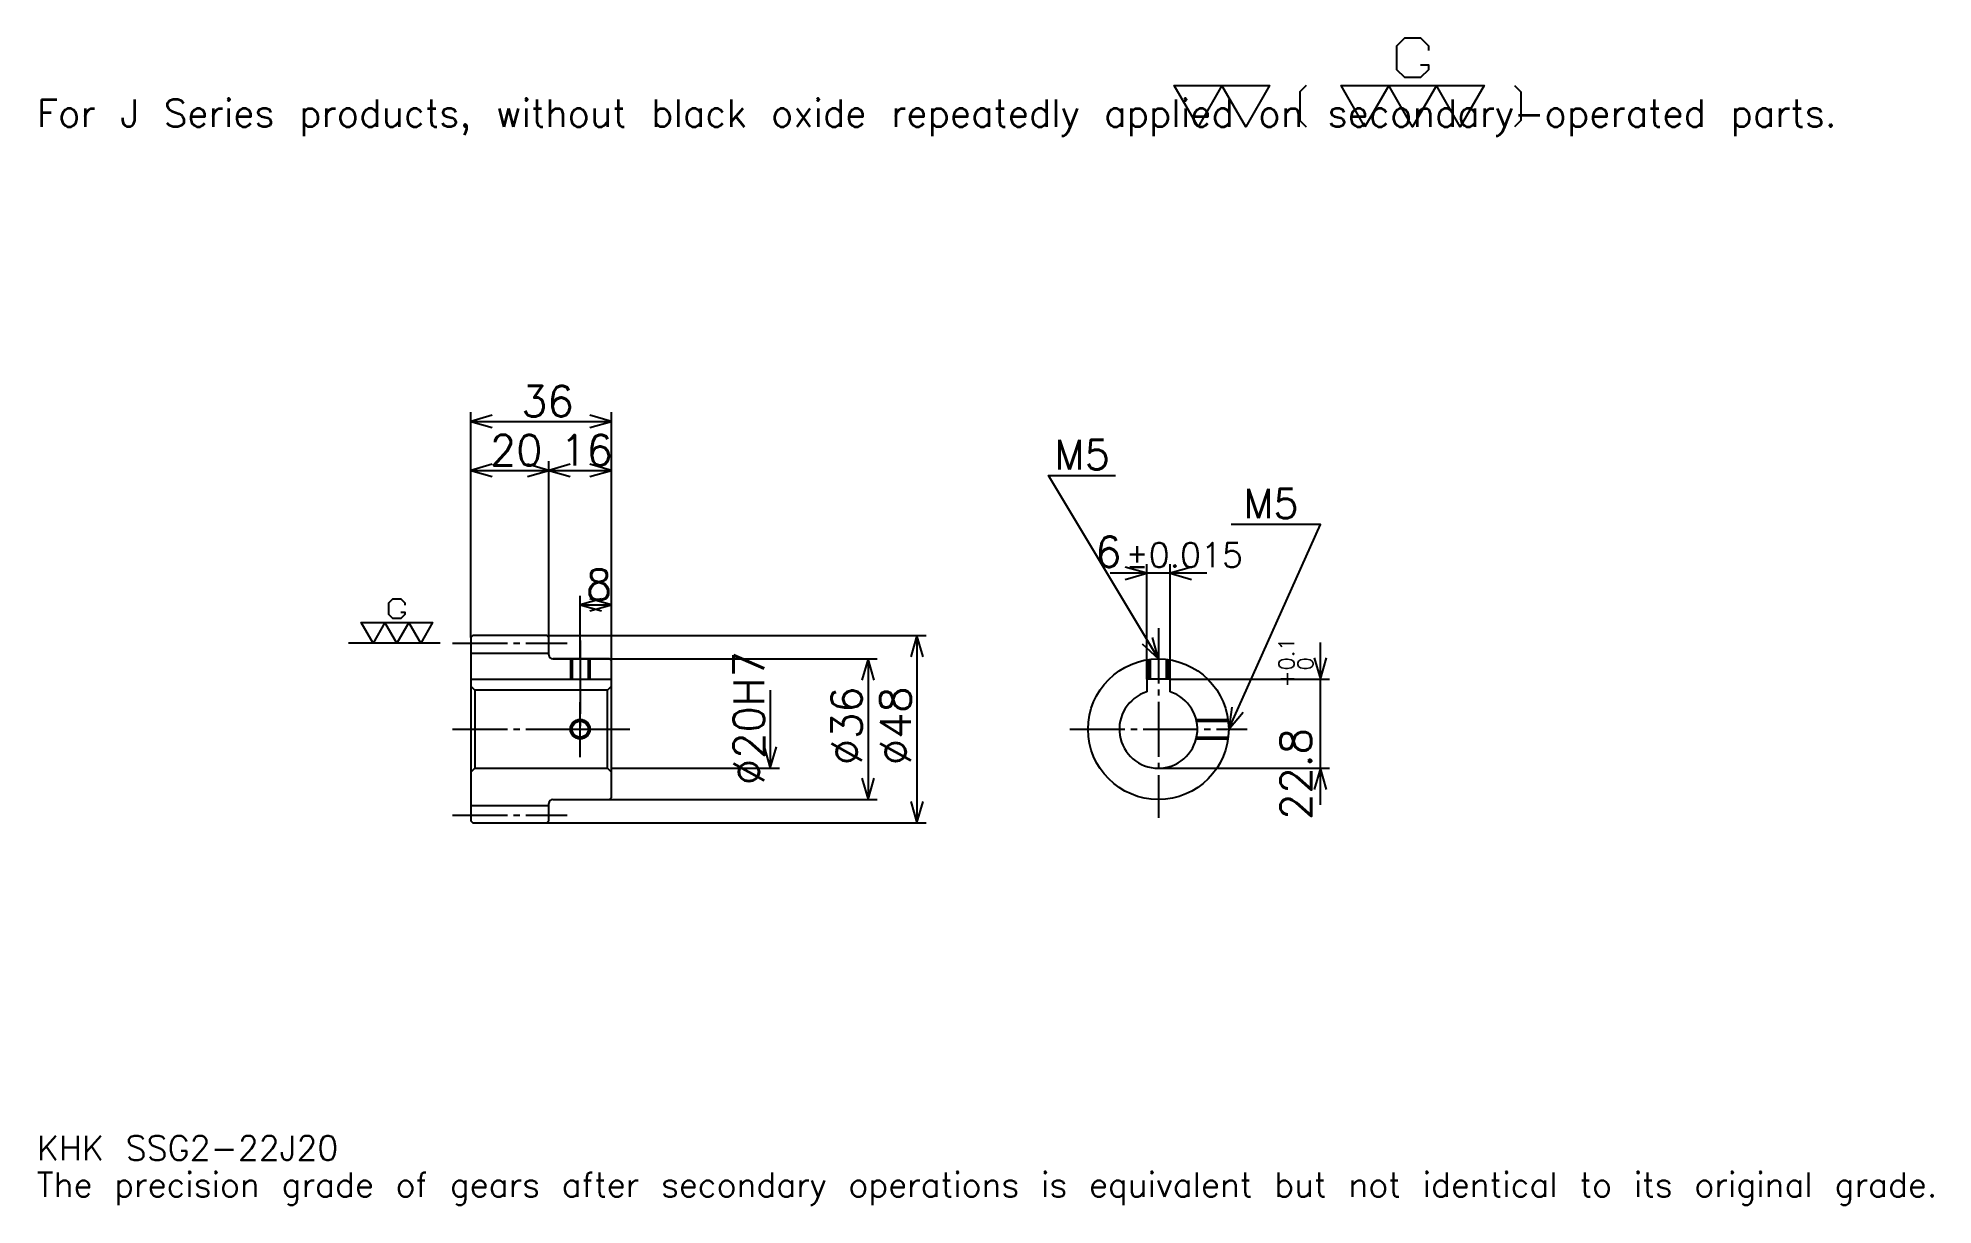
# Model space of a CAD drawing. Extents: x 16 to 501, y 6 to 305.
import ezdxf

# ---------------------------------------------------------------- set-up
doc = ezdxf.new("R2010")
doc.units = 0
doc.linetypes.add('DASHDOT', pattern=[18.782608, 14.086957, -1.565217, 1.565217, -1.565217])
doc.layers.get('0').update_dxf_attribs({"linetype": 'CONTINUOUS'})
doc.layers.add('DASHDOT', color=6, linetype='DASHDOT')
doc.styles.add('KANJI', font='TXT', dxfattribs={"bigfont": 'BIGFONT'})

msp = doc.modelspace()

# ---------------------------------------------------------------- linework, layer by layer
at = {"color": 5}
for p, q in [((126.782608, 151.565216), (126.782608, 208.695648)), ((126.782608, 206.347809), (162.782608, 206.347809)), ((162.782608, 151.565216), (162.782608, 208.695648)), ((146.782608, 151.565216), (146.782608, 196.173889)), ((126.782608, 193.82608), (146.782608, 193.82608)), ((146.782608, 193.82608), (162.782608, 193.82608)), ((315.260864, 167.478256), (290.478271, 167.478256)), ((299.869568, 140.365204), (299.869568, 169.82608)), ((305.869568, 140.365204), (305.869568, 169.82608)), ((154.782608, 151.565216), (154.782608, 161.73912)), ((154.782608, 159.391296), (162.782608, 159.391296)), ((126.782608, 151.065216), (126.782608, 151.565216)), ((146.282608, 151.565216), (162.782608, 151.565216)), ((146.782608, 151.065216), (146.782608, 151.565216)), ((154.782608, 145.565216), (154.782608, 151.565216)), ((154.782608, 145.565216), (154.782608, 151.565216)), ((162.782608, 151.565216), (243.391296, 151.565216)), ((162.782608, 145.065216), (162.782608, 151.565216)), ((241.043488, 151.565216), (241.043488, 103.565208)), ((344.347839, 108.173904), (344.347839, 149.756516)), ((147.782608, 145.565216), (162.782608, 145.565216)), ((162.782608, 145.565216), (230.869568, 145.565216)), ((228.521729, 145.565216), (228.521729, 109.565208)), ((203.478256, 137.565216), (203.478256, 117.565208)), ((305.869568, 140.365204), (346.695648, 140.365204)), ((162.782608, 117.565208), (205.82608, 117.565208)), ((302.869568, 117.565208), (346.695648, 117.565208)), ((147.782608, 109.565208), (162.782608, 109.565208)), ((162.782608, 109.565208), (230.869568, 109.565208)), ((146.282608, 103.565208), (162.782608, 103.565208)), ((162.782608, 103.565208), (243.391296, 103.565208))]:
    msp.add_line(p, q, dxfattribs=at)
at = {"color": 7}
msp.add_line((118.95652, 149.565216), (95.478256, 149.565216), dxfattribs=at)
at = {"color": 4}
for p, q in [((126.782608, 147.065216), (146.782608, 147.065216)), ((126.782608, 140.365204), (162.782608, 140.365204)), ((127.782608, 137.565216), (127.782608, 117.565208)), ((161.782608, 137.565216), (162.782608, 138.565216)), ((161.782608, 117.565208), (162.782608, 116.565208)), ((126.782608, 108.065208), (146.782608, 108.065208))]:
    msp.add_line(p, q, dxfattribs=at)
at = {"color": 7}
for points in [[(370.017395, 297.610443), (372.052185, 297.610443), (372.052185, 296.389557), (370.017395, 294.354797), (365.947845, 294.354797), (363.913055, 296.389557), (363.913055, 302.493927), (365.947845, 304.528687), (370.017395, 304.528687), (372.052185, 302.493927), (372.052185, 301.273041)], [(313.043488, 281.739136), (306.939148, 292.320007), (331.356537, 292.320007), (325.252197, 281.739136), (319.147827, 292.320007), (313.043488, 281.739136)], [(340.716522, 292.320007), (339.088715, 290.692169), (339.088715, 283.366974), (340.716522, 281.739136)], [(355.773926, 281.739136), (349.669586, 292.320007), (386.295654, 292.320007), (380.191315, 281.739136), (374.086975, 292.320007), (367.982605, 281.739136), (361.878265, 292.320007), (355.773926, 281.739136)], [(394.027832, 292.320007), (395.65567, 290.692169), (395.65567, 283.366974), (394.027832, 281.739136)], [(108.86087, 157.500854), (109.878265, 157.500854), (109.878265, 156.890427), (108.86087, 155.873032), (106.826088, 155.873032), (105.808693, 156.890427), (105.808693, 159.942596), (106.826088, 160.959991), (108.86087, 160.959991), (109.878265, 159.942596), (109.878265, 159.332169)], [(101.739128, 149.565216), (98.686958, 154.855652), (117, 154.855652), (113.947823, 149.565216), (110.895653, 154.855652), (107.843475, 149.565216), (104.791306, 154.855652), (101.739128, 149.565216)]]:
    msp.add_lwpolyline(points, dxfattribs=at)
at = {"color": 5}
for points in [[(132.260864, 207.913025), (126.782608, 206.347809), (132.260864, 204.782593)], [(157.304352, 204.782593), (162.782608, 206.347809), (157.304352, 207.913025)], [(132.260864, 195.391296), (126.782608, 193.82608), (132.260864, 192.260864)], [(141.304352, 192.260864), (146.782608, 193.82608), (141.304352, 195.391296)], [(152.260864, 195.391296), (146.782608, 193.82608), (152.260864, 192.260864)], [(157.304352, 192.260864), (162.782608, 193.82608), (157.304352, 195.391296)], [(302.869568, 145.565216), (274.695648, 192.521729), (291.913025, 192.521729)], [(320.869568, 127.565208), (344.347839, 180), (321.495667, 180)], [(294.391296, 165.91304), (299.869568, 167.478256), (294.391296, 169.043472)], [(311.347839, 169.043472), (305.869568, 167.478256), (311.347839, 165.91304)], [(160.260864, 160.956512), (154.782608, 159.391296), (160.260864, 157.82608)], [(157.304352, 157.82608), (162.782608, 159.391296), (157.304352, 160.956512)], [(242.608704, 146.086945), (241.043488, 151.565216), (239.478271, 146.086945)], [(298.708862, 149.457474), (302.869568, 145.565216), (301.393188, 151.068085)], [(342.782593, 145.843475), (344.347839, 140.365204), (345.913025, 145.843475)], [(230.086945, 140.086945), (228.521729, 145.565216), (226.956512, 140.086945)], [(321.67981, 133.204788), (320.869568, 127.565208), (324.536896, 131.925476)], [(201.91304, 123.043472), (203.478256, 117.565208), (205.043472, 123.043472)], [(345.913025, 112.086945), (344.347839, 117.565208), (342.782593, 112.086945)], [(226.956512, 115.043472), (228.521729, 109.565208), (230.086945, 115.043472)], [(239.478271, 109.043472), (241.043488, 103.565208), (242.608704, 109.043472)]]:
    msp.add_lwpolyline(points, dxfattribs=at)
at = {"color": 4}
for points in [[(146.782608, 146.565216), (146.782608, 151.065216), (146.282608, 151.565216), (127.282608, 151.565216), (126.782608, 151.065216), (126.782608, 116.565208)], [(147.782608, 109.565208), (162.282608, 109.565208), (162.782608, 110.065208), (162.782608, 145.065216), (162.282608, 145.565216), (147.782608, 145.565216)], [(152.282608, 145.565216), (152.282608, 140.365204)], [(152.717606, 145.565216), (152.717606, 140.365204)], [(156.84761, 145.565216), (156.84761, 140.365204)], [(157.282608, 145.565216), (157.282608, 140.365204)], [(300.369568, 140.365204), (300.369568, 145.390747)], [(300.804565, 140.365204), (300.804565, 145.446365)], [(304.93457, 140.365204), (304.93457, 145.446365)], [(305.369568, 140.365204), (305.369568, 145.390747)], [(126.782608, 116.565208), (127.782608, 117.565208), (161.782608, 117.565208), (161.782608, 137.565216), (127.782608, 137.565216), (126.782608, 138.565216)], [(305.869568, 137.104599), (305.869568, 140.365204), (299.869568, 140.365204), (299.869568, 137.104599)], [(312.552032, 130.065216), (320.695129, 130.065216)], [(312.654053, 129.630203), (320.750732, 129.630203)], [(312.552032, 125.065208), (320.695129, 125.065208)], [(312.654053, 125.500206), (320.750732, 125.500206)], [(126.782608, 116.565208), (126.782608, 104.065208), (127.282608, 103.565208), (146.282608, 103.565208), (146.782608, 104.065208), (146.782608, 108.565208)]]:
    msp.add_lwpolyline(points, dxfattribs=at)
for centre, radius in [((302.869568, 127.565208), 18), ((154.782608, 127.565208), 2.065)]:
    msp.add_circle(centre, radius, dxfattribs=at)
at = {"color": 7}
msp.add_circle((154.782608, 127.565208), 2.5, dxfattribs=at)
at = {"color": 4}
for centre, radius, start, end in [((147.782608, 146.565216), 1, 180, 270), ((302.869568, 127.565208), 10, 107.45760275, 72.54239725), ((147.782608, 108.565208), 1, 90, 180)]:
    msp.add_arc(centre, radius, start, end, dxfattribs=at)
at = {"layer": 'DASHDOT', "color": 7}
for p, q in [((302.869568, 153.391296), (302.869568, 104.869553)), ((122.08696, 149.565216), (151.478256, 149.565216)), ((154.782608, 145.565216), (154.782608, 127.565208)), ((122.08696, 127.565208), (167.478256, 127.565208)), ((280.17392, 127.565208), (325.565216, 127.565208)), ((122.08696, 105.565208), (151.478256, 105.565208))]:
    msp.add_line(p, q, dxfattribs=at)
for points in [[(154.782608, 150.260864), (154.782608, 135.669556)], [(154.782608, 120.369553), (154.782608, 134.760864)], [(147.58696, 127.565208), (161.978256, 127.565208)]]:
    msp.add_lwpolyline(points, dxfattribs=at)

# ---------------------------------------------------------------- texts
at = {"color": 7, "style": 'KANJI'}
for s, height, p in [('For J Series products, without black oxide repeatedly applied on secondary-operated parts.', 7.043478, (15.652174, 281.739136)), ('36', 7.826087, (139.695648, 207.599991)), ('20', 7.826087, (131.695648, 195.078247)), ('16', 7.826087, (149.695648, 195.078247)), ('M5', 7.513044, (276.260864, 194.086945)), ('M5', 7.513044, (324.626099, 181.565216)), ('6', 7.826087, (286.714966, 169.043472)), ('%%p0.015', 6.26087, (294.461853, 169.043472)), ('8', 7.826087, (156.239136, 160.643463)), ('KHK SSG2-22J20', 6.26087, (15.652174, 17.217392)), ('The precision grade of gears after secondary operations is equivalent but not identical to its original grade.', 6.26087, (15.652174, 7.826087))]:
    msp.add_text(s, height=height, dxfattribs=at).set_placement(p)
for s, height, p in [('%%c20H7', 7.826087, (201.91304, 113.2826)), ('0.1', 3.913043, (337.617371, 142.627243)), ('+', 3.913043, (337.617371, 138.244629)), ('0', 3.913043, (342.469543, 142.627243)), ('%%c36', 7.826087, (226.956512, 118.369553)), ('%%c48', 7.826087, (239.478271, 118.369553)), ('22.8', 7.826087, (342, 104.370232))]:
    msp.add_text(s, height=height, rotation=90, dxfattribs=at).set_placement(p)

doc.saveas('drawing.dxf')
